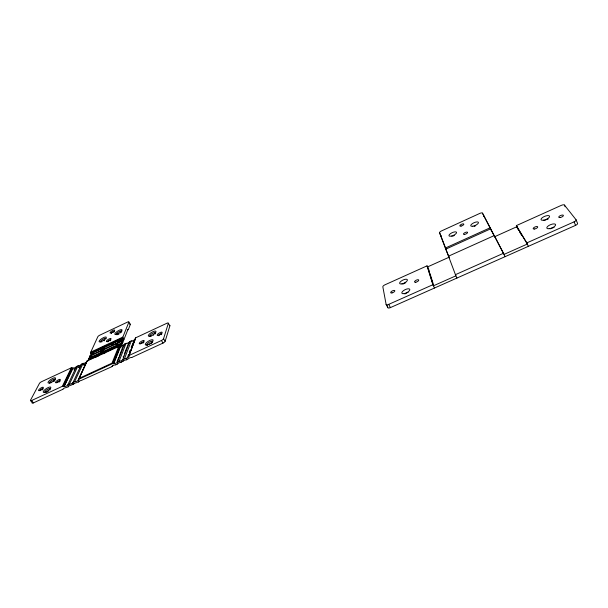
<?xml version="1.0" encoding="UTF-8"?>
<svg xmlns="http://www.w3.org/2000/svg" width="608" height="608" viewBox="0 0 608 608"><rect width="100%" height="100%" fill="white"/><g stroke="black" fill="none" stroke-linecap="round" stroke-linejoin="round"><path stroke-width="0.91" d="M90.159 355.467L90.265 355.444A4.53 1.832 64.5 0 0 90.995 354.221L90.79 352.116L97.804 336.764A1.938 0.547 -32.2 0 1 99.811 335.16L127.551 322.08A1.946 0.562 -31.7 0 1 128.866 322.118L122.839 337.113L123.097 339.196A4.522 1.664 64.6 0 1 122.55 340.374L90.136 355.475L89.756 356.926A4.552 1.847 64.5 0 1 89.019 358.173L88.517 359.64A4.575 1.87 64.6 0 1 87.97 360.825M131.83 357.458L163.012 343.072A2.143 0.692 -31.6 0 0 165.14 341.278L169.89 325.812L168.355 323.312A2.067 0.646 -31.3 0 0 166.858 323.266L135.614 337.835L135.402 338.96M113.346 363.82L120.49 345.944L119.791 345.739L112.624 363.607L114.372 363.584A4.803 4.172 18.6 0 0 116.964 362.497L119.708 361.122A4.811 4.188 18.4 0 0 122.307 360.027L125.111 358.621A4.818 4.203 18.1 0 0 127.718 357.527L128.858 356.562L128.98 355.498L161.416 340.495A2.143 0.684 -31.6 0 0 163.552 338.702L168.355 323.312M128.265 356.919L135.295 339.044M129.018 355.482L135.614 337.835M128.653 356.744L135.409 338.413M115.794 364.868L117.884 363.561A4.788 4.15 17.7 0 1 120.475 362.459L123.28 361.068A4.788 4.165 17.4 0 1 125.879 359.966L126.874 358.857M127.277 357.778L127.68 356.706M128.083 355.634L128.486 354.578M129.276 352.465L130.059 350.368M131.229 347.267L131.997 345.215M132.377 344.204L132.757 343.186M124.526 358.652L131.267 340.921L131.837 340.89A4.636 4.081 18.5 0 0 134.353 339.826L134.885 339.234M122.854 359.427L129.664 341.673L131.267 340.921M122.732 361.661L123.143 360.574M121.068 362.429L121.486 361.35M123.135 357.048L123.546 355.984M124.359 353.879L125.164 351.781M125.56 350.748L127.733 345.526M117.336 364.154L117.762 363.06M119.122 361.152L126.054 343.353L126.624 343.322A4.628 4.066 18.8 0 0 129.132 342.258L129.664 341.673M117.511 361.897L124.503 344.075L126.054 343.353M117.07 361.608L118.758 357.337M119.168 356.28L122.436 347.989M128.866 322.118L130.34 324.459L128.235 329.772L127.984 329.376A4.621 4.074 18.8 0 0 127.262 329.81M113.787 363.614L120.908 345.747L121.478 345.716A4.628 4.058 19.1 0 0 123.979 344.66L124.503 344.075M121.174 346.522L127.984 329.376M120.232 345.754L120.422 345.701A4.575 1.702 64.6 0 0 120.984 344.508L121.486 343.034A4.552 1.68 64.6 0 0 122.041 341.856L122.345 340.419M68.096 386.855L68.4 386.506A4.742 4.028 19.8 0 1 70.817 385.282L73.652 384.081A4.75 4.036 19.6 0 1 76.076 382.85L78.804 381.702A4.75 4.051 19.4 0 1 81.244 380.471L112.077 366.578L112.51 365.492M90.068 358.538L90.698 357.147A8.9 8.01 -79.5 0 1 92.028 356.288M91.892 354.51L91.914 354.464A8.846 7.965 -80 0 1 93.381 353.537M87.476 361.167L86.625 361.73L78.272 380.03L87.202 360.932L120.148 345.922M78.47 382.09L78.979 380.973M73.317 384.469L73.834 383.352M81.563 364.116L81.267 364.458A4.59 3.944 20.9 0 1 78.926 365.651L76.517 366.442L67.8 384.872L70.292 384.051A4.765 4.058 20.4 0 0 72.724 382.835L74.624 381.71L83.106 363.371L83.95 363.303A4.598 3.96 20.7 0 0 86.306 362.11L86.602 361.768M72.215 384.096L72.74 382.979M73.051 382.44L81.586 364.078L83.106 363.371M68.598 385.768L68.066 386.893L65.634 387.684A4.735 4.013 20 0 0 63.217 388.9L62.913 389.249M69.418 384.119L78.082 365.712M73.013 368.076L71.28 367.84L62.373 386.3L64.174 386.544L73.013 368.076L73.857 368.007A4.59 3.937 21 0 0 76.198 366.822L76.486 366.48M63.802 386.718L72.656 368.243M62.882 389.287L33.341 402.929A2.12 0.631 -34 0 1 32.163 402.686L30.484 400.277L39.429 383.412A2.044 0.585 -33.5 0 1 41.595 381.68L71.28 367.84M67.769 384.902L67.465 385.259A4.765 4.043 20.6 0 1 65.048 386.483L64.174 386.544M78.242 380.068L77.938 380.426A4.773 4.074 20.3 0 1 75.506 381.657L74.624 381.71M112.077 366.578L112.624 365.986M78.698 379.833L78.888 379.255L112.624 363.607M90.79 352.116L122.839 337.113M123.029 337.767L90.972 352.769M91.101 353.354L123.173 338.352M90.987 353.605L123.074 338.595M101.422 349.82L104.964 348.164M112.062 344.842L113.848 344.014M117.412 342.35L120.977 340.678M89.756 356.311L122.018 341.24M100.259 352.473L103.824 350.816M116.333 344.972L118.127 344.136M88.897 358.203L121.281 343.087M88.525 359.024L120.962 343.892M95.365 357.344L98.792 355.741M103.071 353.75L105.648 352.549M117.64 346.955L120.908 345.747M74.184 369.094L76.532 368.007M78.409 367.126L80.788 366.024M83.486 364.762L85.819 363.675M122.535 346.583L124.123 345.846M127.665 344.196L129.291 343.436M132.856 341.772L134.474 341.02M85.143 365.34L84.869 365.469A8.976 2.926 50 0 0 83.638 364.982M30.484 400.277A2.128 0.623 -34 0 0 31.654 400.505L62.373 386.3M126.472 359.936L128.638 358.591A4.796 4.18 17.2 0 1 131.244 357.489L131.776 357.466M449 256.979L445.337 248.064L490.17 227.764L491.614 230.987M428.237 268.333L427.036 265.856L384.97 284.802A2.554 0.973 -26.6 0 0 382.842 286.832L386.11 304.357L387.767 307.595A2.66 1.064 -26.5 0 0 390.397 307.61L575.571 225.363A2.911 1.117 -21.5 0 0 577.509 223.273L576.057 219.754L564.444 205.071A2.789 1.018 -22.1 0 0 561.268 205.382L516.367 225.614L517.454 228.099M505.104 256.66L494.274 235.562L448.408 256.226L449.168 257.838M448.917 257.298L427.553 266.912L433.436 285.806L455.878 275.827L445.839 249.113L490.648 228.836L494.35 235.881M386.11 304.357A2.66 1.056 -26.5 0 0 388.74 304.357L432.896 284.704L427.036 265.856M503.568 253.24L455.346 274.71L456.935 278.054M516.367 225.614L526.817 242.896L574.112 221.844A2.918 1.11 -21.6 0 0 576.057 219.754M115.74 364.868L115.208 364.899A4.78 4.134 18 0 0 112.617 365.986M63.065 386.475L71.942 368.007M31.654 400.505L33.341 402.929M163.552 338.702L165.14 341.278M161.416 340.495L163.012 343.072M517.818 228.927L518.768 230.508M519.726 232.096L521.641 235.258M445.337 248.064L439.592 232.75A2.462 0.866 -25.1 0 1 441.514 230.918L479.796 213.408A2.508 0.874 -24.2 0 1 482.471 213.142L490.17 227.764M482.471 213.142L494.509 236.489M388.74 304.357L390.397 307.61M432.896 284.704L434.507 288.017M439.592 232.75L446.508 250.367M494.274 235.562L495.011 237.204M526.817 242.896L528.329 246.346M564.444 205.071L565.144 206.766M574.112 221.844L575.571 225.363M428.579 269.04L429.43 271.746M429.993 273.554L433.094 283.495M387.418 305.74L387.767 307.595M153.094 335.297A3.428 1.072 -31.6 0 1 153.664 334.97M149.576 344.379A3.496 1.117 -31.8 0 1 149.864 344.181M151.552 343.262A3.496 1.117 -31.8 0 1 151.825 343.155M169.313 325.455A2.067 0.646 -31.3 0 1 169.89 325.812M53.671 381.452A3.405 0.996 -33.5 0 1 53.937 381.315M48.116 391.278A3.473 1.034 -33.7 0 1 48.412 391.096M118.674 334.142A3.253 0.958 -32 0 1 118.94 333.952M104.082 340.784A3.245 0.942 -32.3 0 1 104.348 340.64M129.74 324.155A1.946 0.562 -31.7 0 1 130.34 324.459M50.122 383.238A3.405 0.996 -33.4 0 1 50.624 381.231A3.405 0.996 -33.4 0 1 54.811 379.156A3.405 0.996 -33.4 0 1 53.519 381.55M51.9 382.592A3.405 0.996 -33.4 0 1 51.695 382.698M44.68 392.487A3.473 1.026 -33.7 0 1 47.257 389.515A3.473 1.026 -33.7 0 1 50.517 388.816M50.152 389.614A3.473 1.026 -33.7 0 1 49.795 390.032M47.774 391.636A3.473 1.026 -33.7 0 1 46.14 392.441M39.938 390.663A1.824 0.532 -33.7 0 1 41.45 389.15A1.824 0.532 -33.7 0 1 43.031 388.808M42.887 389.204A1.824 0.532 -33.7 0 1 42.72 389.416M42.218 389.888A1.824 0.532 -33.7 0 1 42.013 390.04M56.924 382.736A1.824 0.54 -33.4 0 1 58.459 381.246A1.824 0.54 -33.4 0 1 60.017 380.927M59.888 381.307A1.824 0.54 -33.4 0 1 59.721 381.52M59.326 381.908A1.824 0.54 -33.4 0 1 59.029 382.143M151.164 336.391A3.435 1.072 -31.6 0 1 151.126 334.294A3.435 1.072 -31.6 0 1 155.64 332.865M155.344 333.625A3.435 1.072 -31.6 0 1 155.01 334.028M146.84 345.184A3.504 1.11 -31.8 0 1 150.13 341.742A3.504 1.11 -31.8 0 1 152.22 342.608M151.088 343.634A3.504 1.11 -31.8 0 1 150.89 343.778M147.501 345.298A3.504 1.11 -31.8 0 1 147.356 345.306M158.969 335.738A1.839 0.578 -31.5 0 1 159.205 334.658A1.839 0.578 -31.5 0 1 161.47 333.572A1.839 0.578 -31.5 0 1 161.135 334.704M143.792 342.319A1.839 0.578 -31.9 0 1 143.617 342.585M143.161 343.041A1.839 0.578 -31.9 0 1 142.964 343.193M140.668 343.816A1.839 0.578 -31.9 0 1 142.09 342.41A1.839 0.578 -31.9 0 1 143.792 341.992M116.409 334.712A3.253 0.95 -32 0 1 117.656 332.584A3.253 0.95 -32 0 1 121.372 330.95A3.253 0.95 -32 0 1 120.49 332.918M118.773 334.043A3.253 0.95 -32 0 1 118.568 334.149M117.618 334.552A3.253 0.95 -32 0 1 116.979 334.719M100.487 341.985A3.245 0.935 -32.2 0 1 103.254 339.127A3.245 0.935 -32.2 0 1 105.944 338.952M104.356 340.602A3.245 0.935 -32.2 0 1 104.166 340.731M101.848 341.954A3.245 0.935 -32.2 0 1 101.68 342.008M111.583 333.321A1.71 0.494 -32 0 1 112.67 331.877A1.71 0.494 -32 0 1 114.312 331.649M113.992 332.082A1.71 0.494 -32 0 1 113.757 332.295M107.912 341.856A1.74 0.509 -32.2 0 1 109.022 340.374A1.74 0.509 -32.2 0 1 110.694 340.161M110.36 340.602A1.74 0.509 -32.2 0 1 110.208 340.746M78.744 367.399A8.968 2.88 50 0 1 79.777 367.84M73.918 369.801A8.953 2.827 50 0 1 74.754 370.181M121.942 347.776A9.052 3.283 49.9 0 1 122.276 347.92M120.43 346.241A9.021 7.98 -83 0 1 121.805 344.82A9.006 3.283 49.9 0 0 121.243 344.858M122.672 340.784A8.915 7.881 -83.8 0 1 123.91 339.522A8.9 3.283 50 0 0 123.143 339.621M91.952 354.464A8.839 2.987 50.1 0 1 93.092 354.783M121.729 343.277A8.968 7.927 -83.4 0 1 122.869 342.144A8.953 3.283 50 0 0 122.307 342.182M90.736 357.147A8.892 2.987 50 0 1 91.474 357.314M483.672 216.068A2.5 0.882 -24.1 0 1 483.869 216.243M474.346 226.404A4.188 1.505 -24.2 0 1 475.707 225.728M452.626 236.284A4.142 1.497 -24.8 0 1 454.328 235.478M441.028 235.798A2.455 0.874 -25 0 1 441.074 235.425M402.96 284.126A4.279 1.657 -26 0 1 405.779 282.728M404.92 294.006A4.378 1.74 -26 0 1 408.135 292.334M544.624 220.438A4.583 1.718 -22.3 0 1 548.165 219.085M550.483 228.851A4.704 1.801 -22.1 0 1 554.124 227.476M119.008 345.762L112.001 363.151L79.146 378.351L87.263 360.567L119.008 345.762M516.846 226.723L494.768 236.664L504.085 254.38L527.318 244.044L516.846 226.723M50.388 382.622A4.438 1.292 -33.4 0 0 55.495 378.009A4.438 1.292 -33.4 0 0 49.415 380.585A4.438 1.292 -33.4 0 0 50.388 382.622M45.585 392.038A4.53 1.338 -33.7 0 0 50.821 387.288A4.53 1.338 -33.7 0 0 44.635 389.895A4.53 1.338 -33.7 0 0 45.585 392.038M40.022 390.412A2.865 0.836 -33.7 0 0 43.35 387.418A2.865 0.836 -33.7 0 0 39.452 389.059A2.865 0.836 -33.7 0 0 40.022 390.412M57.046 382.508A2.865 0.844 -33.4 0 0 60.336 379.521A2.865 0.844 -33.4 0 0 56.4 381.186A2.865 0.844 -33.4 0 0 57.046 382.508M150.624 335.981A4.476 1.391 -31.6 0 0 156.005 331.428A4.476 1.391 -31.6 0 0 149.826 333.655A4.476 1.391 -31.6 0 0 150.624 335.981M147.881 344.66A4.568 1.444 -31.8 0 0 153.072 339.994A4.568 1.444 -31.8 0 0 146.604 342.517A4.568 1.444 -31.8 0 0 147.881 344.66M158.703 335.297A2.896 0.912 -31.5 0 0 162.169 332.356A2.896 0.912 -31.5 0 0 158.156 333.792A2.896 0.912 -31.5 0 0 158.703 335.297M140.881 343.588A2.888 0.897 -31.9 0 0 144.187 340.64A2.888 0.897 -31.9 0 0 140.121 342.228A2.888 0.897 -31.9 0 0 140.881 343.588M117.124 334.126A4.241 1.231 -32 0 0 122.064 329.848A4.241 1.231 -32 0 0 116.166 332.211A4.241 1.231 -32 0 0 117.124 334.126M101.338 341.544A4.233 1.216 -32.2 0 0 106.324 337.25A4.233 1.216 -32.2 0 0 100.487 339.583A4.233 1.216 -32.2 0 0 101.338 341.544M111.522 332.857A2.683 0.768 -32 0 0 114.669 330.152A2.683 0.768 -32 0 0 110.945 331.641A2.683 0.768 -32 0 0 111.522 332.857M107.844 341.407A2.736 0.798 -32.2 0 0 111.051 338.626A2.736 0.798 -32.2 0 0 107.274 340.13A2.736 0.798 -32.2 0 0 107.844 341.407M472.956 226.199A4.188 1.497 -24.3 0 0 478.458 222.482A4.188 1.497 -24.3 0 0 472.393 223.615A4.188 1.497 -24.3 0 0 472.956 226.199M451.379 236.094A4.142 1.49 -24.8 0 0 456.532 232.324A4.142 1.49 -24.8 0 0 450.376 233.715A4.142 1.49 -24.8 0 0 451.379 236.094M461.107 226.07A2.181 0.775 -24.6 0 0 463.805 224.094A2.181 0.775 -24.6 0 0 460.552 224.846A2.181 0.775 -24.6 0 0 461.107 226.07M464.626 234.399A2.234 0.813 -24.5 0 0 467.575 232.4A2.234 0.813 -24.5 0 0 464.36 232.978A2.234 0.813 -24.5 0 0 464.626 234.399M401.918 283.89A4.286 1.649 -26.1 0 0 407.406 279.847A4.286 1.649 -26.1 0 0 401.212 281.078A4.286 1.649 -26.1 0 0 401.918 283.89M404.206 293.611A4.385 1.725 -26 0 0 409.815 289.446A4.385 1.725 -26 0 0 403.461 290.654A4.385 1.725 -26 0 0 404.206 293.611M392.046 292.896A2.288 0.889 -26.4 0 0 394.797 290.685A2.288 0.889 -26.4 0 0 391.392 291.506A2.288 0.889 -26.4 0 0 392.046 292.896M415.796 282.226A2.31 0.897 -25.7 0 0 418.737 280.052A2.31 0.897 -25.7 0 0 415.37 280.706A2.31 0.897 -25.7 0 0 415.796 282.226M543.734 220.164A4.59 1.702 -22.4 0 0 549.548 216.174A4.59 1.702 -22.4 0 0 542.625 217.428A4.59 1.702 -22.4 0 0 543.734 220.164M549.252 228.699A4.712 1.786 -22.2 0 0 555.621 224.702A4.712 1.786 -22.2 0 0 548.773 225.56A4.712 1.786 -22.2 0 0 549.252 228.699M560.052 217.542A2.485 0.927 -22 0 0 563.403 215.445A2.485 0.927 -22 0 0 559.778 215.924A2.485 0.927 -22 0 0 560.052 217.542M534.576 229.003A2.447 0.927 -22.6 0 0 537.7 226.86A2.447 0.927 -22.6 0 0 534.029 227.498A2.447 0.927 -22.6 0 0 534.576 229.003"/></g></svg>
